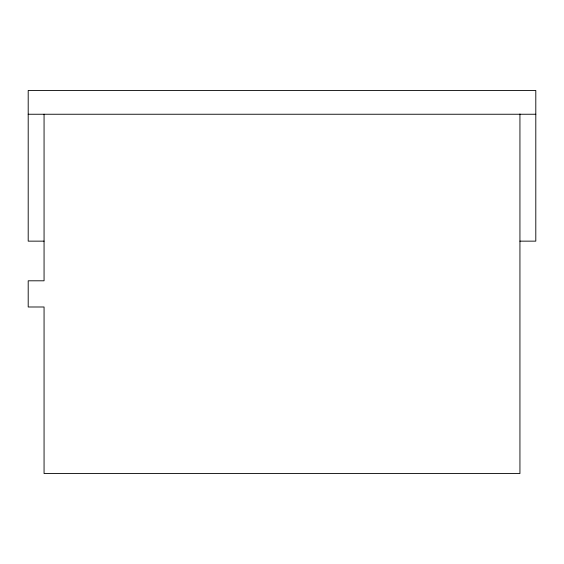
<?xml version="1.0" encoding="UTF-8"?>
<svg xmlns="http://www.w3.org/2000/svg" width="564" height="564" viewBox="0 0 564 564"><rect width="100%" height="100%" fill="white"/><g stroke="black" fill="none" stroke-linecap="round" stroke-linejoin="round"><path stroke-width="0.85" d="M28.2 114.245L535.8 114.245M44.062 241.145L28.2 241.145L28.2 90.451L535.8 90.451L535.8 241.145L519.938 241.145M519.938 113.998L519.938 473.548L44.062 473.548L44.062 306.992L28.2 306.992L28.2 280.801L44.062 280.801L44.062 114.245"/></g></svg>
